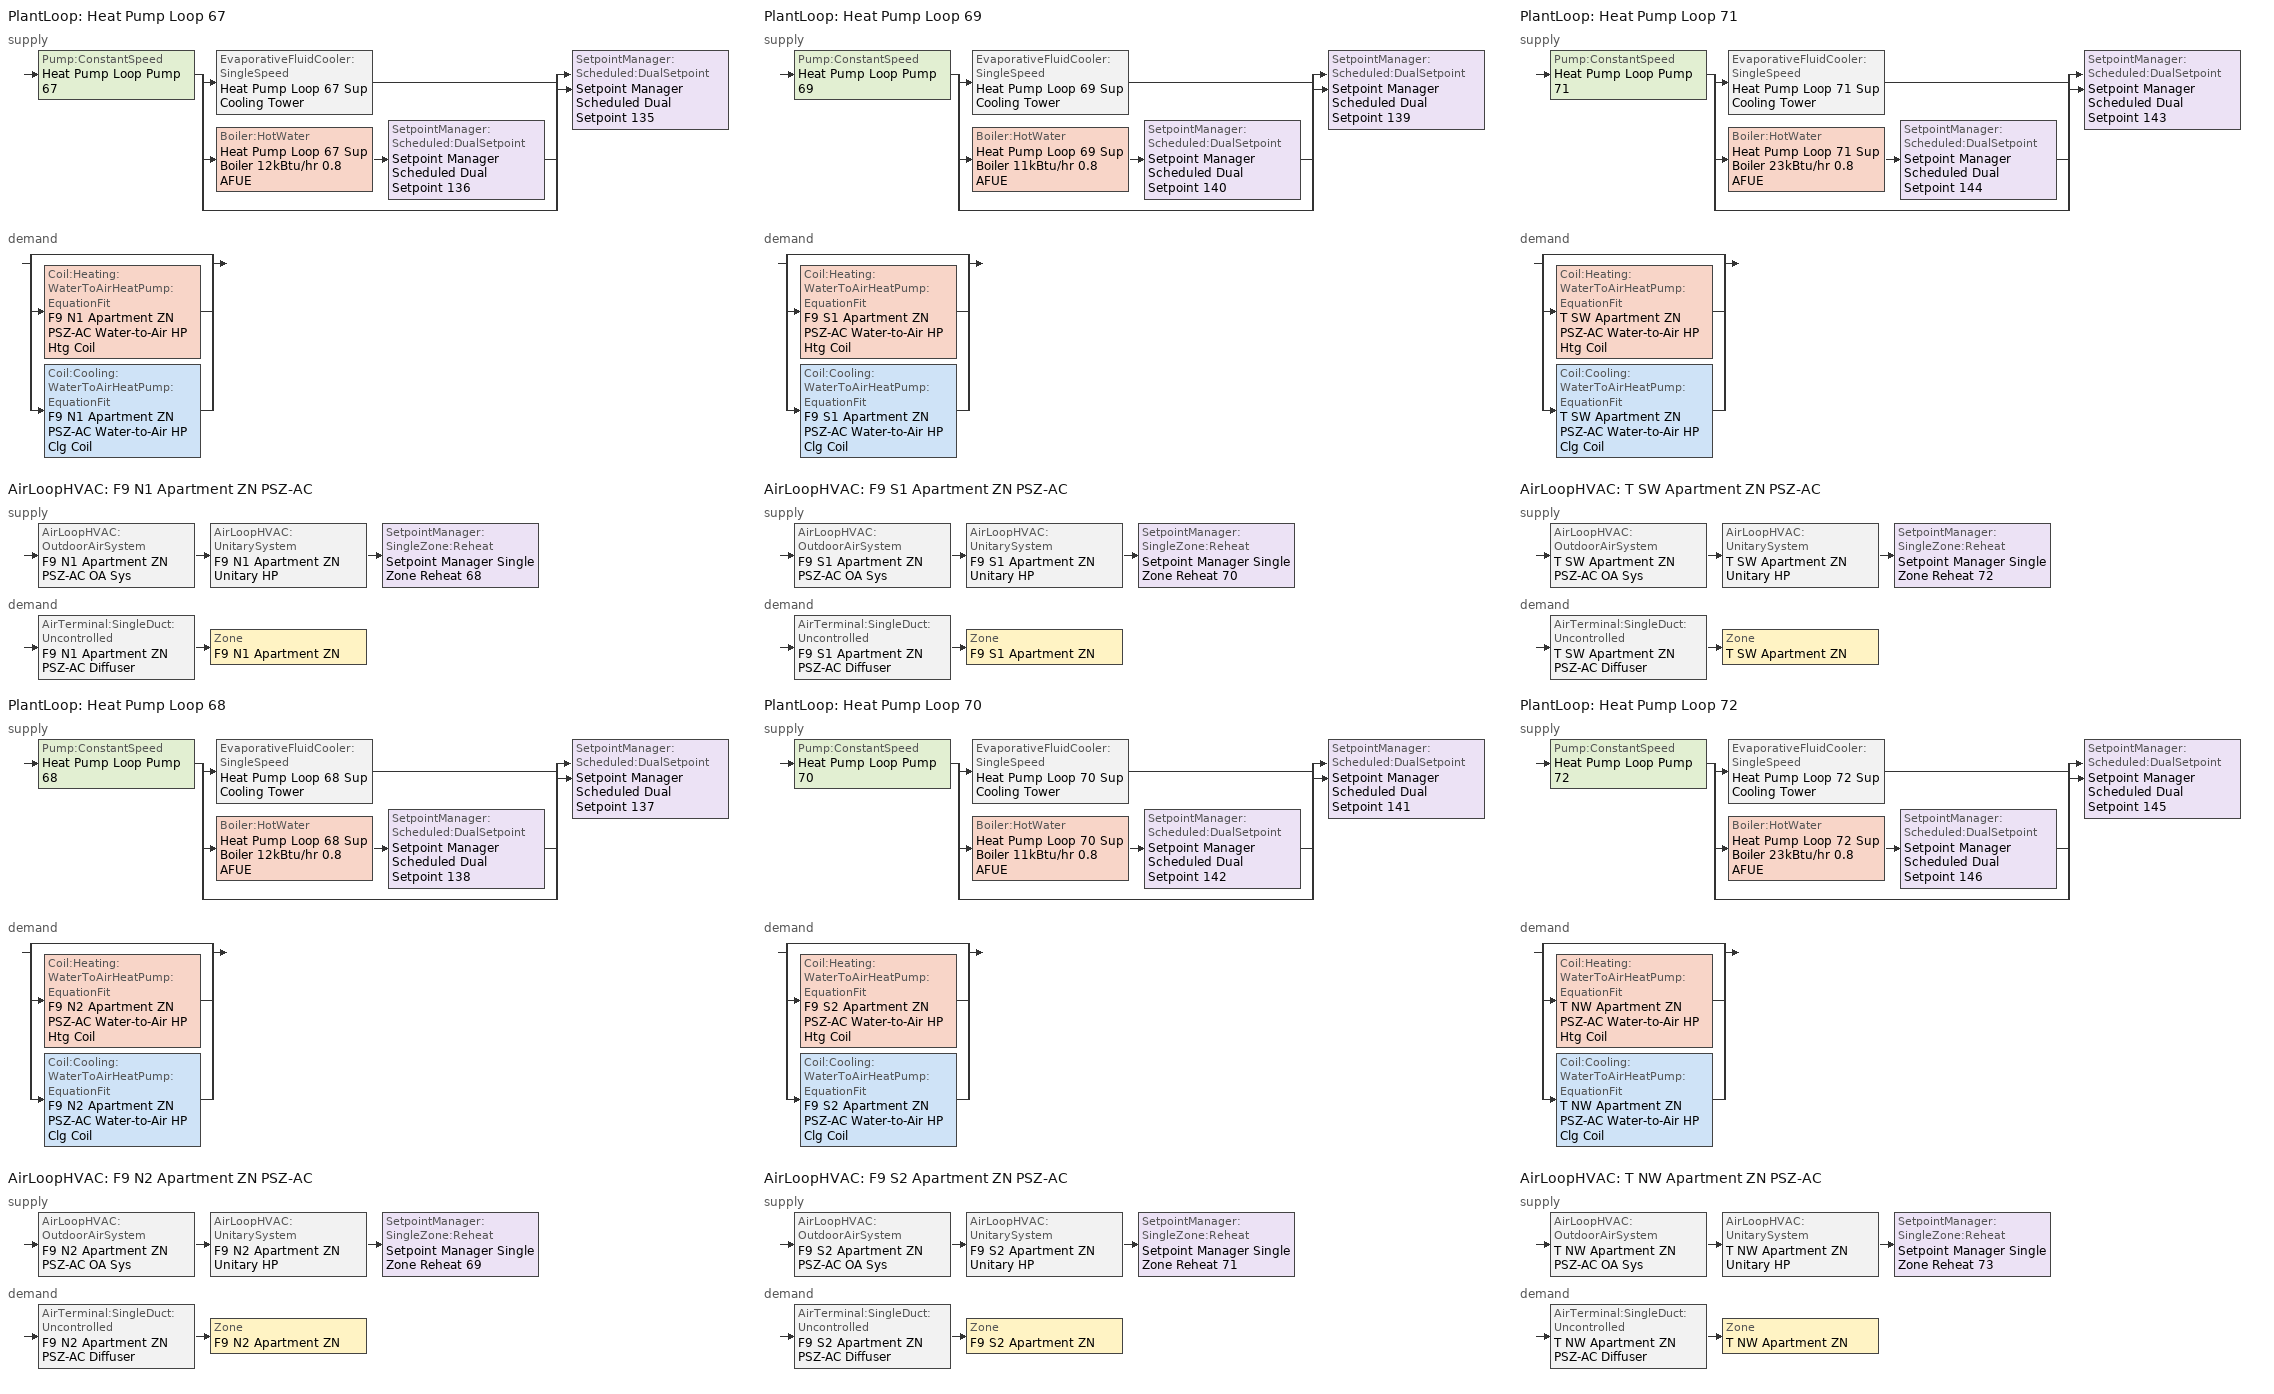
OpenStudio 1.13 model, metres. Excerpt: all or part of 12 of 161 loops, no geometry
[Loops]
PlantLoop 'Heat Pump Loop 67'
 supply: Pump:ConstantSpeed 'Heat Pump Loop Pump 67' > split
  | EvaporativeFluidCooler:SingleSpeed 'Heat Pump Loop 67 Sup Cooling Tower'
  | Boiler:HotWater 'Heat Pump Loop 67 Sup Boiler 12kBtu/hr 0.8 AFUE' > SetpointManager:Scheduled:DualSetpoint 'Setpoint Manager Scheduled Dual Setpoint 136'
  | bypass
  join > SetpointManager:Scheduled:DualSetpoint 'Setpoint Manager Scheduled Dual Setpoint 135'
 demand: split
  | bypass
  | Coil:Heating:WaterToAirHeatPump:EquationFit 'F9 N1 Apartment ZN PSZ-AC Water-to-Air HP Htg Coil'
  | Coil:Cooling:WaterToAirHeatPump:EquationFit 'F9 N1 Apartment ZN PSZ-AC Water-to-Air HP Clg Coil'
AirLoopHVAC 'F9 N1 Apartment ZN PSZ-AC'
 supply: AirLoopHVAC:OutdoorAirSystem 'F9 N1 Apartment ZN PSZ-AC OA Sys' > AirLoopHVAC:UnitarySystem 'F9 N1 Apartment ZN Unitary HP' > SetpointManager:SingleZone:Reheat 'Setpoint Manager Single Zone Reheat 68'
 demand: AirTerminal:SingleDuct:Uncontrolled 'F9 N1 Apartment ZN PSZ-AC Diffuser' > Zone 'F9 N1 Apartment ZN'
PlantLoop 'Heat Pump Loop 68'
 supply: Pump:ConstantSpeed 'Heat Pump Loop Pump 68' > split
  | EvaporativeFluidCooler:SingleSpeed 'Heat Pump Loop 68 Sup Cooling Tower'
  | Boiler:HotWater 'Heat Pump Loop 68 Sup Boiler 12kBtu/hr 0.8 AFUE' > SetpointManager:Scheduled:DualSetpoint 'Setpoint Manager Scheduled Dual Setpoint 138'
  | bypass
  join > SetpointManager:Scheduled:DualSetpoint 'Setpoint Manager Scheduled Dual Setpoint 137'
 demand: split
  | bypass
  | Coil:Heating:WaterToAirHeatPump:EquationFit 'F9 N2 Apartment ZN PSZ-AC Water-to-Air HP Htg Coil'
  | Coil:Cooling:WaterToAirHeatPump:EquationFit 'F9 N2 Apartment ZN PSZ-AC Water-to-Air HP Clg Coil'
AirLoopHVAC 'F9 N2 Apartment ZN PSZ-AC'
 supply: AirLoopHVAC:OutdoorAirSystem 'F9 N2 Apartment ZN PSZ-AC OA Sys' > AirLoopHVAC:UnitarySystem 'F9 N2 Apartment ZN Unitary HP' > SetpointManager:SingleZone:Reheat 'Setpoint Manager Single Zone Reheat 69'
 demand: AirTerminal:SingleDuct:Uncontrolled 'F9 N2 Apartment ZN PSZ-AC Diffuser' > Zone 'F9 N2 Apartment ZN'
PlantLoop 'Heat Pump Loop 69'
 supply: Pump:ConstantSpeed 'Heat Pump Loop Pump 69' > split
  | EvaporativeFluidCooler:SingleSpeed 'Heat Pump Loop 69 Sup Cooling Tower'
  | Boiler:HotWater 'Heat Pump Loop 69 Sup Boiler 11kBtu/hr 0.8 AFUE' > SetpointManager:Scheduled:DualSetpoint 'Setpoint Manager Scheduled Dual Setpoint 140'
  | bypass
  join > SetpointManager:Scheduled:DualSetpoint 'Setpoint Manager Scheduled Dual Setpoint 139'
 demand: split
  | bypass
  | Coil:Heating:WaterToAirHeatPump:EquationFit 'F9 S1 Apartment ZN PSZ-AC Water-to-Air HP Htg Coil'
  | Coil:Cooling:WaterToAirHeatPump:EquationFit 'F9 S1 Apartment ZN PSZ-AC Water-to-Air HP Clg Coil'
AirLoopHVAC 'F9 S1 Apartment ZN PSZ-AC'
 supply: AirLoopHVAC:OutdoorAirSystem 'F9 S1 Apartment ZN PSZ-AC OA Sys' > AirLoopHVAC:UnitarySystem 'F9 S1 Apartment ZN Unitary HP' > SetpointManager:SingleZone:Reheat 'Setpoint Manager Single Zone Reheat 70'
 demand: AirTerminal:SingleDuct:Uncontrolled 'F9 S1 Apartment ZN PSZ-AC Diffuser' > Zone 'F9 S1 Apartment ZN'
PlantLoop 'Heat Pump Loop 70'
 supply: Pump:ConstantSpeed 'Heat Pump Loop Pump 70' > split
  | EvaporativeFluidCooler:SingleSpeed 'Heat Pump Loop 70 Sup Cooling Tower'
  | Boiler:HotWater 'Heat Pump Loop 70 Sup Boiler 11kBtu/hr 0.8 AFUE' > SetpointManager:Scheduled:DualSetpoint 'Setpoint Manager Scheduled Dual Setpoint 142'
  | bypass
  join > SetpointManager:Scheduled:DualSetpoint 'Setpoint Manager Scheduled Dual Setpoint 141'
 demand: split
  | bypass
  | Coil:Heating:WaterToAirHeatPump:EquationFit 'F9 S2 Apartment ZN PSZ-AC Water-to-Air HP Htg Coil'
  | Coil:Cooling:WaterToAirHeatPump:EquationFit 'F9 S2 Apartment ZN PSZ-AC Water-to-Air HP Clg Coil'
AirLoopHVAC 'F9 S2 Apartment ZN PSZ-AC'
 supply: AirLoopHVAC:OutdoorAirSystem 'F9 S2 Apartment ZN PSZ-AC OA Sys' > AirLoopHVAC:UnitarySystem 'F9 S2 Apartment ZN Unitary HP' > SetpointManager:SingleZone:Reheat 'Setpoint Manager Single Zone Reheat 71'
 demand: AirTerminal:SingleDuct:Uncontrolled 'F9 S2 Apartment ZN PSZ-AC Diffuser' > Zone 'F9 S2 Apartment ZN'
PlantLoop 'Heat Pump Loop 71'
 supply: Pump:ConstantSpeed 'Heat Pump Loop Pump 71' > split
  | EvaporativeFluidCooler:SingleSpeed 'Heat Pump Loop 71 Sup Cooling Tower'
  | Boiler:HotWater 'Heat Pump Loop 71 Sup Boiler 23kBtu/hr 0.8 AFUE' > SetpointManager:Scheduled:DualSetpoint 'Setpoint Manager Scheduled Dual Setpoint 144'
  | bypass
  join > SetpointManager:Scheduled:DualSetpoint 'Setpoint Manager Scheduled Dual Setpoint 143'
 demand: split
  | bypass
  | Coil:Heating:WaterToAirHeatPump:EquationFit 'T SW Apartment ZN PSZ-AC Water-to-Air HP Htg Coil'
  | Coil:Cooling:WaterToAirHeatPump:EquationFit 'T SW Apartment ZN PSZ-AC Water-to-Air HP Clg Coil'
AirLoopHVAC 'T SW Apartment ZN PSZ-AC'
 supply: AirLoopHVAC:OutdoorAirSystem 'T SW Apartment ZN PSZ-AC OA Sys' > AirLoopHVAC:UnitarySystem 'T SW Apartment ZN Unitary HP' > SetpointManager:SingleZone:Reheat 'Setpoint Manager Single Zone Reheat 72'
 demand: AirTerminal:SingleDuct:Uncontrolled 'T SW Apartment ZN PSZ-AC Diffuser' > Zone 'T SW Apartment ZN'
PlantLoop 'Heat Pump Loop 72'
 supply: Pump:ConstantSpeed 'Heat Pump Loop Pump 72' > split
  | EvaporativeFluidCooler:SingleSpeed 'Heat Pump Loop 72 Sup Cooling Tower'
  | Boiler:HotWater 'Heat Pump Loop 72 Sup Boiler 23kBtu/hr 0.8 AFUE' > SetpointManager:Scheduled:DualSetpoint 'Setpoint Manager Scheduled Dual Setpoint 146'
  | bypass
  join > SetpointManager:Scheduled:DualSetpoint 'Setpoint Manager Scheduled Dual Setpoint 145'
 demand: split
  | bypass
  | Coil:Heating:WaterToAirHeatPump:EquationFit 'T NW Apartment ZN PSZ-AC Water-to-Air HP Htg Coil'
  | Coil:Cooling:WaterToAirHeatPump:EquationFit 'T NW Apartment ZN PSZ-AC Water-to-Air HP Clg Coil'
AirLoopHVAC 'T NW Apartment ZN PSZ-AC'
 supply: AirLoopHVAC:OutdoorAirSystem 'T NW Apartment ZN PSZ-AC OA Sys' > AirLoopHVAC:UnitarySystem 'T NW Apartment ZN Unitary HP' > SetpointManager:SingleZone:Reheat 'Setpoint Manager Single Zone Reheat 73'
 demand: AirTerminal:SingleDuct:Uncontrolled 'T NW Apartment ZN PSZ-AC Diffuser' > Zone 'T NW Apartment ZN'
[EvaporativeFluidCooler:SingleSpeed] Design Air Flow Rate {m3/s}=autosize; Fan Power at Design Air Flow Rate {W}=autosize; Design Spray Water Flow Rate {m3/s}=0.002208; Performance Input Method=UFactorTimesAreaAndDesignWaterFlowRate; U-factor Times Area Value at Design Air Flow Rate {W/K}=autosize; Design Water Flow Rate {m3/s}=autosize; Capacity Control=FanCycling; Sizing Factor=1; Evaporation Loss Mode=SaturatedExit; Drift Loss Percent {percent}=0.008; Blowdown Calculation Mode=ConcentrationRatio; Blowdown Concentration Ratio=3
Heat Pump Loop 67 Sup Cooling Tower; Heat Pump Loop 68 Sup Cooling Tower; Heat Pump Loop 69 Sup Cooling Tower; Heat Pump Loop 70 Sup Cooling Tower; Heat Pump Loop 71 Sup Cooling Tower; Heat Pump Loop 72 Sup Cooling Tower
[Sizing:Zone] Zone Cooling Design Supply Air Temperature Input Method=SupplyAirTemperature; Zone Cooling Design Supply Air Temperature {C}=12.8; Zone Cooling Design Supply Air Temperature Difference {deltaC}=11.11; Zone Heating Design Supply Air Temperature Input Method=SupplyAirTemperature; Zone Heating Design Supply Air Temperature {C}=40; Zone Heating Design Supply Air Temperature Difference {deltaC}=11.11; Zone Cooling Design Supply Air Humidity Ratio {kg-H2O/kg-air}=0.0085; Zone Heating Design Supply Air Humidity Ratio {kg-H2O/kg-air}=0.008; Cooling Design Air Flow Method=DesignDay; Heating Design Air Flow Method=DesignDay; Account for Dedicated Outdoor Air System=No; Dedicated Outdoor Air System Control Strategy=NeutralSupplyAir; Dedicated Outdoor Air Low Setpoint Temperature for Design {C}=autosize; Dedicated Outdoor Air High Setpoint Temperature for Design {C}=autosize
F9 S2 Apartment ZN; T NW Apartment ZN; F9 S1 Apartment ZN; F9 N2 Apartment ZN; T SW Apartment ZN; F9 N1 Apartment ZN
[Zone equipment]
F9 S2 Apartment ZN: F9 S2 Apartment ZN PSZ-AC Diffuser
T NW Apartment ZN: T NW Apartment ZN PSZ-AC Diffuser
F9 S1 Apartment ZN: F9 S1 Apartment ZN PSZ-AC Diffuser
F9 N2 Apartment ZN: F9 N2 Apartment ZN PSZ-AC Diffuser
T SW Apartment ZN: T SW Apartment ZN PSZ-AC Diffuser
F9 N1 Apartment ZN: F9 N1 Apartment ZN PSZ-AC Diffuser
[PlantLoop] Fluid Type=Water; Maximum Loop Temperature {C}=80; Minimum Loop Temperature {C}=5; Plant Loop Volume {m3}=Autocalculate; Load Distribution Scheme=Optimal
Heat Pump Loop 67; Heat Pump Loop 68; Heat Pump Loop 69; Heat Pump Loop 70; Heat Pump Loop 71; Heat Pump Loop 72
[Sizing:Plant] Loop Type=Heating; Design Loop Exit Temperature {C}=39; Loop Design Temperature Difference {deltaC}=11; Sizing Option=NonCoincident; Zone Timesteps in Averaging Window=1; Coincident Sizing Factor Mode=None
Heat Pump Loop 67; Heat Pump Loop 68; Heat Pump Loop 69; Heat Pump Loop 70; Heat Pump Loop 71; Heat Pump Loop 72
[SetpointManager:Scheduled:DualSetpoint]
Name | High Setpoint Schedule | Low Setpoint Schedule
Setpoint Manager Scheduled Dual Setpoint 135; Setpoint Manager Scheduled Dual Setpoint 136 | Heat Pump Loop High Temp - 65F 67 | Heat Pump Loop Low Temp - 41F 67
Setpoint Manager Scheduled Dual Setpoint 137; Setpoint Manager Scheduled Dual Setpoint 138 | Heat Pump Loop High Temp - 65F 68 | Heat Pump Loop Low Temp - 41F 68
Setpoint Manager Scheduled Dual Setpoint 139; Setpoint Manager Scheduled Dual Setpoint 140 | Heat Pump Loop High Temp - 65F 69 | Heat Pump Loop Low Temp - 41F 69
Setpoint Manager Scheduled Dual Setpoint 141; Setpoint Manager Scheduled Dual Setpoint 142 | Heat Pump Loop High Temp - 65F 70 | Heat Pump Loop Low Temp - 41F 70
Setpoint Manager Scheduled Dual Setpoint 143; Setpoint Manager Scheduled Dual Setpoint 144 | Heat Pump Loop High Temp - 65F 71 | Heat Pump Loop Low Temp - 41F 71
Setpoint Manager Scheduled Dual Setpoint 145; Setpoint Manager Scheduled Dual Setpoint 146 | Heat Pump Loop High Temp - 65F 72 | Heat Pump Loop Low Temp - 41F 72
[Pump:ConstantSpeed] Rated Flow Rate {m3/s}=autosize; Rated Pump Head {Pa}=179344; Rated Power Consumption {W}=autosize; Motor Efficiency=0.855; Fraction of Motor Inefficiencies to Fluid Stream=0; Pump Control Type=Intermittent
Heat Pump Loop Pump 67; Heat Pump Loop Pump 68; Heat Pump Loop Pump 69; Heat Pump Loop Pump 70; Heat Pump Loop Pump 71; Heat Pump Loop Pump 72
[Boiler:HotWater] Nominal Thermal Efficiency=0.8; Design Water Outlet Temperature {C}=30; Minimum Part Load Ratio=0; Maximum Part Load Ratio=1.2; Optimum Part Load Ratio=1; Water Outlet Upper Temperature Limit {C}=99; Boiler Flow Mode=ConstantFlow; Parasitic Electric Load {W}=0; Sizing Factor=1
Name | Normalized Boiler Efficiency Curve
Heat Pump Loop 67 Sup Boiler 12kBtu/hr 0.8 AFUE | Boiler with No Minimum Turndown 63
Heat Pump Loop 68 Sup Boiler 12kBtu/hr 0.8 AFUE | Boiler with No Minimum Turndown 64
Heat Pump Loop 69 Sup Boiler 11kBtu/hr 0.8 AFUE | Boiler with No Minimum Turndown 65
Heat Pump Loop 70 Sup Boiler 11kBtu/hr 0.8 AFUE | Boiler with No Minimum Turndown 67
Heat Pump Loop 71 Sup Boiler 23kBtu/hr 0.8 AFUE | Boiler with No Minimum Turndown 68
Heat Pump Loop 72 Sup Boiler 23kBtu/hr 0.8 AFUE | Boiler with No Minimum Turndown 69
[AirLoopHVAC] Availability Schedule=Always On Discrete; Design Supply Air Flow Rate {m3/s}=AutoSize
Name | Availability Manager
F9 N1 Apartment ZN PSZ-AC | Availability Manager Night Cycle 68
F9 N2 Apartment ZN PSZ-AC | Availability Manager Night Cycle 69
F9 S1 Apartment ZN PSZ-AC | Availability Manager Night Cycle 70
F9 S2 Apartment ZN PSZ-AC | Availability Manager Night Cycle 71
T SW Apartment ZN PSZ-AC | Availability Manager Night Cycle 72
T NW Apartment ZN PSZ-AC | Availability Manager Night Cycle 73
[Sizing:System] Type of Load to Size On=Sensible; Design Outdoor Air Flow Rate {m3/s}=Autosize; Minimum System Air Flow Ratio=1; Preheat Design Temperature {C}=7; Preheat Design Humidity Ratio {kg-H2O/kg-Air}=0.008; Precool Design Temperature {C}=12.8; Precool Design Humidity Ratio {kg-H2O/kg-Air}=0.008; Central Cooling Design Supply Air Temperature {C}=12.8; Central Heating Design Supply Air Temperature {C}=40; Sizing Option=Coincident; 100% Outdoor Air in Cooling=No; 100% Outdoor Air in Heating=No; Central Cooling Design Supply Air Humidity Ratio {kg-H2O/kg-Air}=0.0085; Central Heating Design Supply Air Humidity Ratio {kg-H2O/kg-Air}=0.008; Cooling Design Air Flow Method=DesignDay; Cooling Design Air Flow Rate {m3/s}=0; Heating Design Air Flow Method=DesignDay; Heating Design Air Flow Rate {m3/s}=0; System Outdoor Air Method=ZoneSum; Zone Maximum Outdoor Air Fraction=1; Cooling Supply Air Flow Rate Per Floor Area {m3/s-m2}=0.00996765; Cooling Fraction of Autosized Cooling Supply Air Flow Rate=1; Cooling Supply Air Flow Rate Per Unit Cooling Capacity {m3/s-W}=3.94755e-05; Heating Supply Air Flow Rate Per Floor Area {m3/s-m2}=0.00996765; Heating Fraction of Autosized Heating Supply Air Flow Rate=1; Heating Fraction of Autosized Cooling Supply Air Flow Rate=1; Heating Supply Air Flow Rate Per Unit Heating Capacity {m3/s-W}=3.15882e-05; Cooling Design Capacity Method=CoolingDesignCapacity; Cooling Design Capacity {W}=autosize; Cooling Design Capacity Per Floor Area {W/m2}=234.7; Fraction of Autosized Cooling Design Capacity=1; Heating Design Capacity Method=HeatingDesignCapacity; Heating Design Capacity {W}=autosize; Heating Design Capacity Per Floor Area {W/m2}=157; Fraction of Autosized Heating Design Capacity=1; Central Cooling Capacity Control Method=OnOff
F9 N1 Apartment ZN PSZ-AC; F9 N2 Apartment ZN PSZ-AC; F9 S1 Apartment ZN PSZ-AC; F9 S2 Apartment ZN PSZ-AC; T SW Apartment ZN PSZ-AC; T NW Apartment ZN PSZ-AC
[SetpointManager:SingleZone:Reheat] Minimum Supply Air Temperature {C}=-99; Maximum Supply Air Temperature {C}=50
Name | Control Zone
Setpoint Manager Single Zone Reheat 68 | F9 N1 Apartment ZN
Setpoint Manager Single Zone Reheat 69 | F9 N2 Apartment ZN
Setpoint Manager Single Zone Reheat 70 | F9 S1 Apartment ZN
Setpoint Manager Single Zone Reheat 71 | F9 S2 Apartment ZN
Setpoint Manager Single Zone Reheat 72 | T SW Apartment ZN
Setpoint Manager Single Zone Reheat 73 | T NW Apartment ZN
[Fan:OnOff] Availability Schedule=Always On; Fan Efficiency=0.53625; Pressure Rise {Pa}=622.722; Maximum Flow Rate {m3/s}=autosize; Motor Efficiency=0.825; Motor In Airstream Fraction=1
Name | Fan Power Ratio Function of Speed Ratio Curve | Fan Efficiency Ratio Function of Speed Ratio Curve
F9 N1 Apartment ZN PSZ-AC Fan | Fan On Off Power Curve 67 | Fan On Off Efficiency Curve 67
F9 N2 Apartment ZN PSZ-AC Fan | Fan On Off Power Curve 68 | Fan On Off Efficiency Curve 68
F9 S1 Apartment ZN PSZ-AC Fan | Fan On Off Power Curve 69 | Fan On Off Efficiency Curve 69
F9 S2 Apartment ZN PSZ-AC Fan | Fan On Off Power Curve 70 | Fan On Off Efficiency Curve 70
T SW Apartment ZN PSZ-AC Fan | Fan On Off Power Curve 71 | Fan On Off Efficiency Curve 71
T NW Apartment ZN PSZ-AC Fan | Fan On Off Power Curve 72 | Fan On Off Efficiency Curve 72
[Coil:Heating:WaterToAirHeatPump:EquationFit] Rated Heating Coefficient of Performance {W/W}=4.2; Heating Capacity Coefficient 1=0.237847; Heating Capacity Coefficient 2=-3.35824; Heating Capacity Coefficient 3=3.8064; Heating Capacity Coefficient 4=0.1792; Heating Capacity Coefficient 5=0.128607; Heating Power Consumption Coefficient 1=-3.79176; Heating Power Consumption Coefficient 2=3.38799; Heating Power Consumption Coefficient 3=1.50226; Heating Power Consumption Coefficient 4=-0.177654; Heating Power Consumption Coefficient 5=-0.10308
F9 N1 Apartment ZN PSZ-AC Water-to-Air HP Htg Coil; F9 N2 Apartment ZN PSZ-AC Water-to-Air HP Htg Coil; F9 S1 Apartment ZN PSZ-AC Water-to-Air HP Htg Coil; F9 S2 Apartment ZN PSZ-AC Water-to-Air HP Htg Coil; T SW Apartment ZN PSZ-AC Water-to-Air HP Htg Coil; T NW Apartment ZN PSZ-AC Water-to-Air HP Htg Coil
[Coil:Heating:Electric] Availability Schedule=Always On Discrete
F9 N1 Apartment ZN PSZ-AC Electric Backup Htg Coil; F9 N2 Apartment ZN PSZ-AC Electric Backup Htg Coil; F9 S1 Apartment ZN PSZ-AC Electric Backup Htg Coil; F9 S2 Apartment ZN PSZ-AC Electric Backup Htg Coil; T SW Apartment ZN PSZ-AC Electric Backup Htg Coil; T NW Apartment ZN PSZ-AC Electric Backup Htg Coil
[Coil:Cooling:WaterToAirHeatPump:EquationFit] Rated Cooling Coefficient of Performance {W/W}=3.4; Total Cooling Capacity Coefficient 1=-4.30267; Total Cooling Capacity Coefficient 2=7.18537; Total Cooling Capacity Coefficient 3=-2.23947; Total Cooling Capacity Coefficient 4=0.139996; Total Cooling Capacity Coefficient 5=0.10266; Sensible Cooling Capacity Coefficient 1=6.00194; Sensible Cooling Capacity Coefficient 2=22.6301; Sensible Cooling Capacity Coefficient 3=-26.7961; Sensible Cooling Capacity Coefficient 4=-1.72375; Sensible Cooling Capacity Coefficient 5=0.490645; Sensible Cooling Capacity Coefficient 6=0.0693119; Cooling Power Consumption Coefficient 1=-5.67776; Cooling Power Consumption Coefficient 2=0.438988; Cooling Power Consumption Coefficient 3=5.84528; Cooling Power Consumption Coefficient 4=0.141606; Cooling Power Consumption Coefficient 5=-0.168728
F9 N1 Apartment ZN PSZ-AC Water-to-Air HP Clg Coil; F9 N2 Apartment ZN PSZ-AC Water-to-Air HP Clg Coil; F9 S1 Apartment ZN PSZ-AC Water-to-Air HP Clg Coil; F9 S2 Apartment ZN PSZ-AC Water-to-Air HP Clg Coil; T SW Apartment ZN PSZ-AC Water-to-Air HP Clg Coil; T NW Apartment ZN PSZ-AC Water-to-Air HP Clg Coil
[Controller:OutdoorAir] Minimum Outdoor Air Flow Rate {m3/s}=Autosize; Maximum Outdoor Air Flow Rate {m3/s}=Autosize; Economizer Control Type=NoEconomizer; Economizer Control Action Type=ModulateFlow; Economizer Maximum Limit Dry-Bulb Temperature {C}=28; Economizer Maximum Limit Enthalpy {J/kg}=64000; Economizer Minimum Limit Dry-Bulb Temperature {C}=-100; Lockout Type=NoLockout; Minimum Limit Type=FixedMinimum; Minimum Outdoor Air Schedule=Always On Discrete; High Humidity Control=No; Heat Recovery Bypass Control Type=BypassWhenOAFlowGreaterThanMinimum
Name | Controller Mechanical Ventilation
F9 N1 Apartment ZN PSZ-AC OA Sys Controller | Controller Mechanical Ventilation 68
F9 N2 Apartment ZN PSZ-AC OA Sys Controller | Controller Mechanical Ventilation 69
F9 S1 Apartment ZN PSZ-AC OA Sys Controller | Controller Mechanical Ventilation 70
F9 S2 Apartment ZN PSZ-AC OA Sys Controller | Controller Mechanical Ventilation 71
T SW Apartment ZN PSZ-AC OA Sys Controller | Controller Mechanical Ventilation 72
T NW Apartment ZN PSZ-AC OA Sys Controller | Controller Mechanical Ventilation 73
[Controller:MechanicalVentilation] Availability Schedule=Always On Discrete; System Outdoor Air Method=ZoneSum
Controller Mechanical Ventilation 68; Controller Mechanical Ventilation 69; Controller Mechanical Ventilation 70; Controller Mechanical Ventilation 71; Controller Mechanical Ventilation 72; Controller Mechanical Ventilation 73
[AirLoopHVAC:OutdoorAirSystem]
Name | Controller
F9 N1 Apartment ZN PSZ-AC OA Sys | F9 N1 Apartment ZN PSZ-AC OA Sys Controller
F9 N2 Apartment ZN PSZ-AC OA Sys | F9 N2 Apartment ZN PSZ-AC OA Sys Controller
F9 S1 Apartment ZN PSZ-AC OA Sys | F9 S1 Apartment ZN PSZ-AC OA Sys Controller
F9 S2 Apartment ZN PSZ-AC OA Sys | F9 S2 Apartment ZN PSZ-AC OA Sys Controller
T SW Apartment ZN PSZ-AC OA Sys | T SW Apartment ZN PSZ-AC OA Sys Controller
T NW Apartment ZN PSZ-AC OA Sys | T NW Apartment ZN PSZ-AC OA Sys Controller
[AirLoopHVAC:UnitarySystem] Control Type=Load; Dehumidification Control Type=None; Fan Placement=BlowThrough; Supply Air Fan Operating Mode Schedule=Always On Discrete; DX Heating Coil Sizing Ratio=1; Use DOAS DX Cooling Coil=No; DOAS DX Cooling Coil Leaving Minimum Air Temperature {C}=2; Latent Load Control=SensibleOnlyLoadControl; Supply Air Flow Rate Method During Cooling Operation=SupplyAirFlowRate; Supply Air Flow Rate During Cooling Operation {m3/s}=autosize; Supply Air Flow Rate Method During Heating Operation=SupplyAirFlowRate; Supply Air Flow Rate During Heating Operation {m3/s}=autosize; Supply Air Flow Rate Method When No Cooling or Heating is Required=SupplyAirFlowRate; Supply Air Flow Rate When No Cooling or Heating is Required {m3/s}=autosize; Maximum Supply Air Temperature {C}=50; Maximum Outdoor Dry-Bulb Temperature for Supplemental Heater Operation {C}=21; Maximum Cycling Rate {cycles/hr}=2.5; Heat Pump Time Constant {s}=60; Fraction of On-Cycle Power Use=0.01; Heat Pump Fan Delay Time {s}=60; Ancilliary On-Cycle Electric Power {W}=0; Ancilliary Off-Cycle Electric Power {W}=0
Name | Controlling Zone or Thermostat Location | Supply Fan | Heating Coil | Cooling Coil | Supplemental Heating Coil
F9 N1 Apartment ZN Unitary HP | F9 N1 Apartment ZN | F9 N1 Apartment ZN PSZ-AC Fan | F9 N1 Apartment ZN PSZ-AC Water-to-Air HP Htg Coil | F9 N1 Apartment ZN PSZ-AC Water-to-Air HP Clg Coil | F9 N1 Apartment ZN PSZ-AC Electric Backup Htg Coil
F9 N2 Apartment ZN Unitary HP | F9 N2 Apartment ZN | F9 N2 Apartment ZN PSZ-AC Fan | F9 N2 Apartment ZN PSZ-AC Water-to-Air HP Htg Coil | F9 N2 Apartment ZN PSZ-AC Water-to-Air HP Clg Coil | F9 N2 Apartment ZN PSZ-AC Electric Backup Htg Coil
F9 S1 Apartment ZN Unitary HP | F9 S1 Apartment ZN | F9 S1 Apartment ZN PSZ-AC Fan | F9 S1 Apartment ZN PSZ-AC Water-to-Air HP Htg Coil | F9 S1 Apartment ZN PSZ-AC Water-to-Air HP Clg Coil | F9 S1 Apartment ZN PSZ-AC Electric Backup Htg Coil
F9 S2 Apartment ZN Unitary HP | F9 S2 Apartment ZN | F9 S2 Apartment ZN PSZ-AC Fan | F9 S2 Apartment ZN PSZ-AC Water-to-Air HP Htg Coil | F9 S2 Apartment ZN PSZ-AC Water-to-Air HP Clg Coil | F9 S2 Apartment ZN PSZ-AC Electric Backup Htg Coil
T SW Apartment ZN Unitary HP | T SW Apartment ZN | T SW Apartment ZN PSZ-AC Fan | T SW Apartment ZN PSZ-AC Water-to-Air HP Htg Coil | T SW Apartment ZN PSZ-AC Water-to-Air HP Clg Coil | T SW Apartment ZN PSZ-AC Electric Backup Htg Coil
T NW Apartment ZN Unitary HP | T NW Apartment ZN | T NW Apartment ZN PSZ-AC Fan | T NW Apartment ZN PSZ-AC Water-to-Air HP Htg Coil | T NW Apartment ZN PSZ-AC Water-to-Air HP Clg Coil | T NW Apartment ZN PSZ-AC Electric Backup Htg Coil
[AvailabilityManager:NightCycle] Control Type=CycleOnAny; Thermostat Tolerance {deltaC}=1; Cycling Run Time {s}=3600
Availability Manager Night Cycle 68; Availability Manager Night Cycle 69; Availability Manager Night Cycle 70; Availability Manager Night Cycle 71; Availability Manager Night Cycle 72; Availability Manager Night Cycle 73
[AirTerminal:SingleDuct:Uncontrolled] Availability Schedule=Always On Discrete; Maximum Air Flow Rate {m3/s}=AutoSize
F9 N1 Apartment ZN PSZ-AC Diffuser; F9 N2 Apartment ZN PSZ-AC Diffuser; F9 S1 Apartment ZN PSZ-AC Diffuser; F9 S2 Apartment ZN PSZ-AC Diffuser; T SW Apartment ZN PSZ-AC Diffuser; T NW Apartment ZN PSZ-AC Diffuser
[Schedule:Ruleset]
Name | Default Day Schedule
Always On | Always On Default
Heat Pump Loop High Temp - 65F 67 | Heat Pump Loop High Temp - 65F Default 67
Heat Pump Loop Low Temp - 41F 67 | Heat Pump Loop Low Temp - 41F Default 67
Heat Pump Loop High Temp - 65F 68 | Heat Pump Loop High Temp - 65F Default 68
Heat Pump Loop Low Temp - 41F 68 | Heat Pump Loop Low Temp - 41F Default 68
Heat Pump Loop High Temp - 65F 69 | Heat Pump Loop High Temp - 65F Default 69
Heat Pump Loop Low Temp - 41F 69 | Heat Pump Loop Low Temp - 41F Default 69
Heat Pump Loop High Temp - 65F 70 | Heat Pump Loop High Temp - 65F Default 70
Heat Pump Loop Low Temp - 41F 70 | Heat Pump Loop Low Temp - 41F Default 70
Heat Pump Loop High Temp - 65F 71 | Heat Pump Loop High Temp - 65F Default 71
Heat Pump Loop Low Temp - 41F 71 | Heat Pump Loop Low Temp - 41F Default 71
Heat Pump Loop High Temp - 65F 72 | Heat Pump Loop High Temp - 65F Default 72
Heat Pump Loop Low Temp - 41F 72 | Heat Pump Loop Low Temp - 41F Default 72
[Schedule:Day]
Always On Default: 24, 0, 1
Heat Pump Loop High Temp - 65F Default 67; Heat Pump Loop High Temp - 65F Default 68; Heat Pump Loop High Temp - 65F Default 69; Heat Pump Loop High Temp - 65F Default 70; Heat Pump Loop High Temp - 65F Default 71; Heat Pump Loop High Temp - 65F Default 72: 24, 0, 18.3333
Heat Pump Loop Low Temp - 41F Default 67; Heat Pump Loop Low Temp - 41F Default 68; Heat Pump Loop Low Temp - 41F Default 69; Heat Pump Loop Low Temp - 41F Default 70; Heat Pump Loop Low Temp - 41F Default 71; Heat Pump Loop Low Temp - 41F Default 72: 24, 0, 5
[Schedule:Constant]
Always On Discrete: Value=1
[Curve:Exponent] Coefficient1 Constant=1; Coefficient2 Constant=0; Coefficient3 Constant=0; Minimum Value of x=0; Maximum Value of x=1
Fan On Off Power Curve 67; Fan On Off Power Curve 68; Fan On Off Power Curve 69; Fan On Off Power Curve 70; Fan On Off Power Curve 71; Fan On Off Power Curve 72
[Curve:Cubic] Minimum Value of x=0
Name | Coefficient1 Constant | Coefficient2 x | Coefficient3 x**2 | Coefficient4 x**3 | Maximum Value of x
Fan On Off Efficiency Curve 67; Fan On Off Efficiency Curve 68; Fan On Off Efficiency Curve 69; Fan On Off Efficiency Curve 70; Fan On Off Efficiency Curve 71; Fan On Off Efficiency Curve 72 | 1 | 0 | 0 | 0 | 1
Boiler with No Minimum Turndown 63; Boiler with No Minimum Turndown 64; Boiler with No Minimum Turndown 65; Boiler with No Minimum Turndown 67; Boiler with No Minimum Turndown 68; Boiler with No Minimum Turndown 69 | 0.7463 | 1.3196 | -2.2154 | 1.1674 | 1.3
